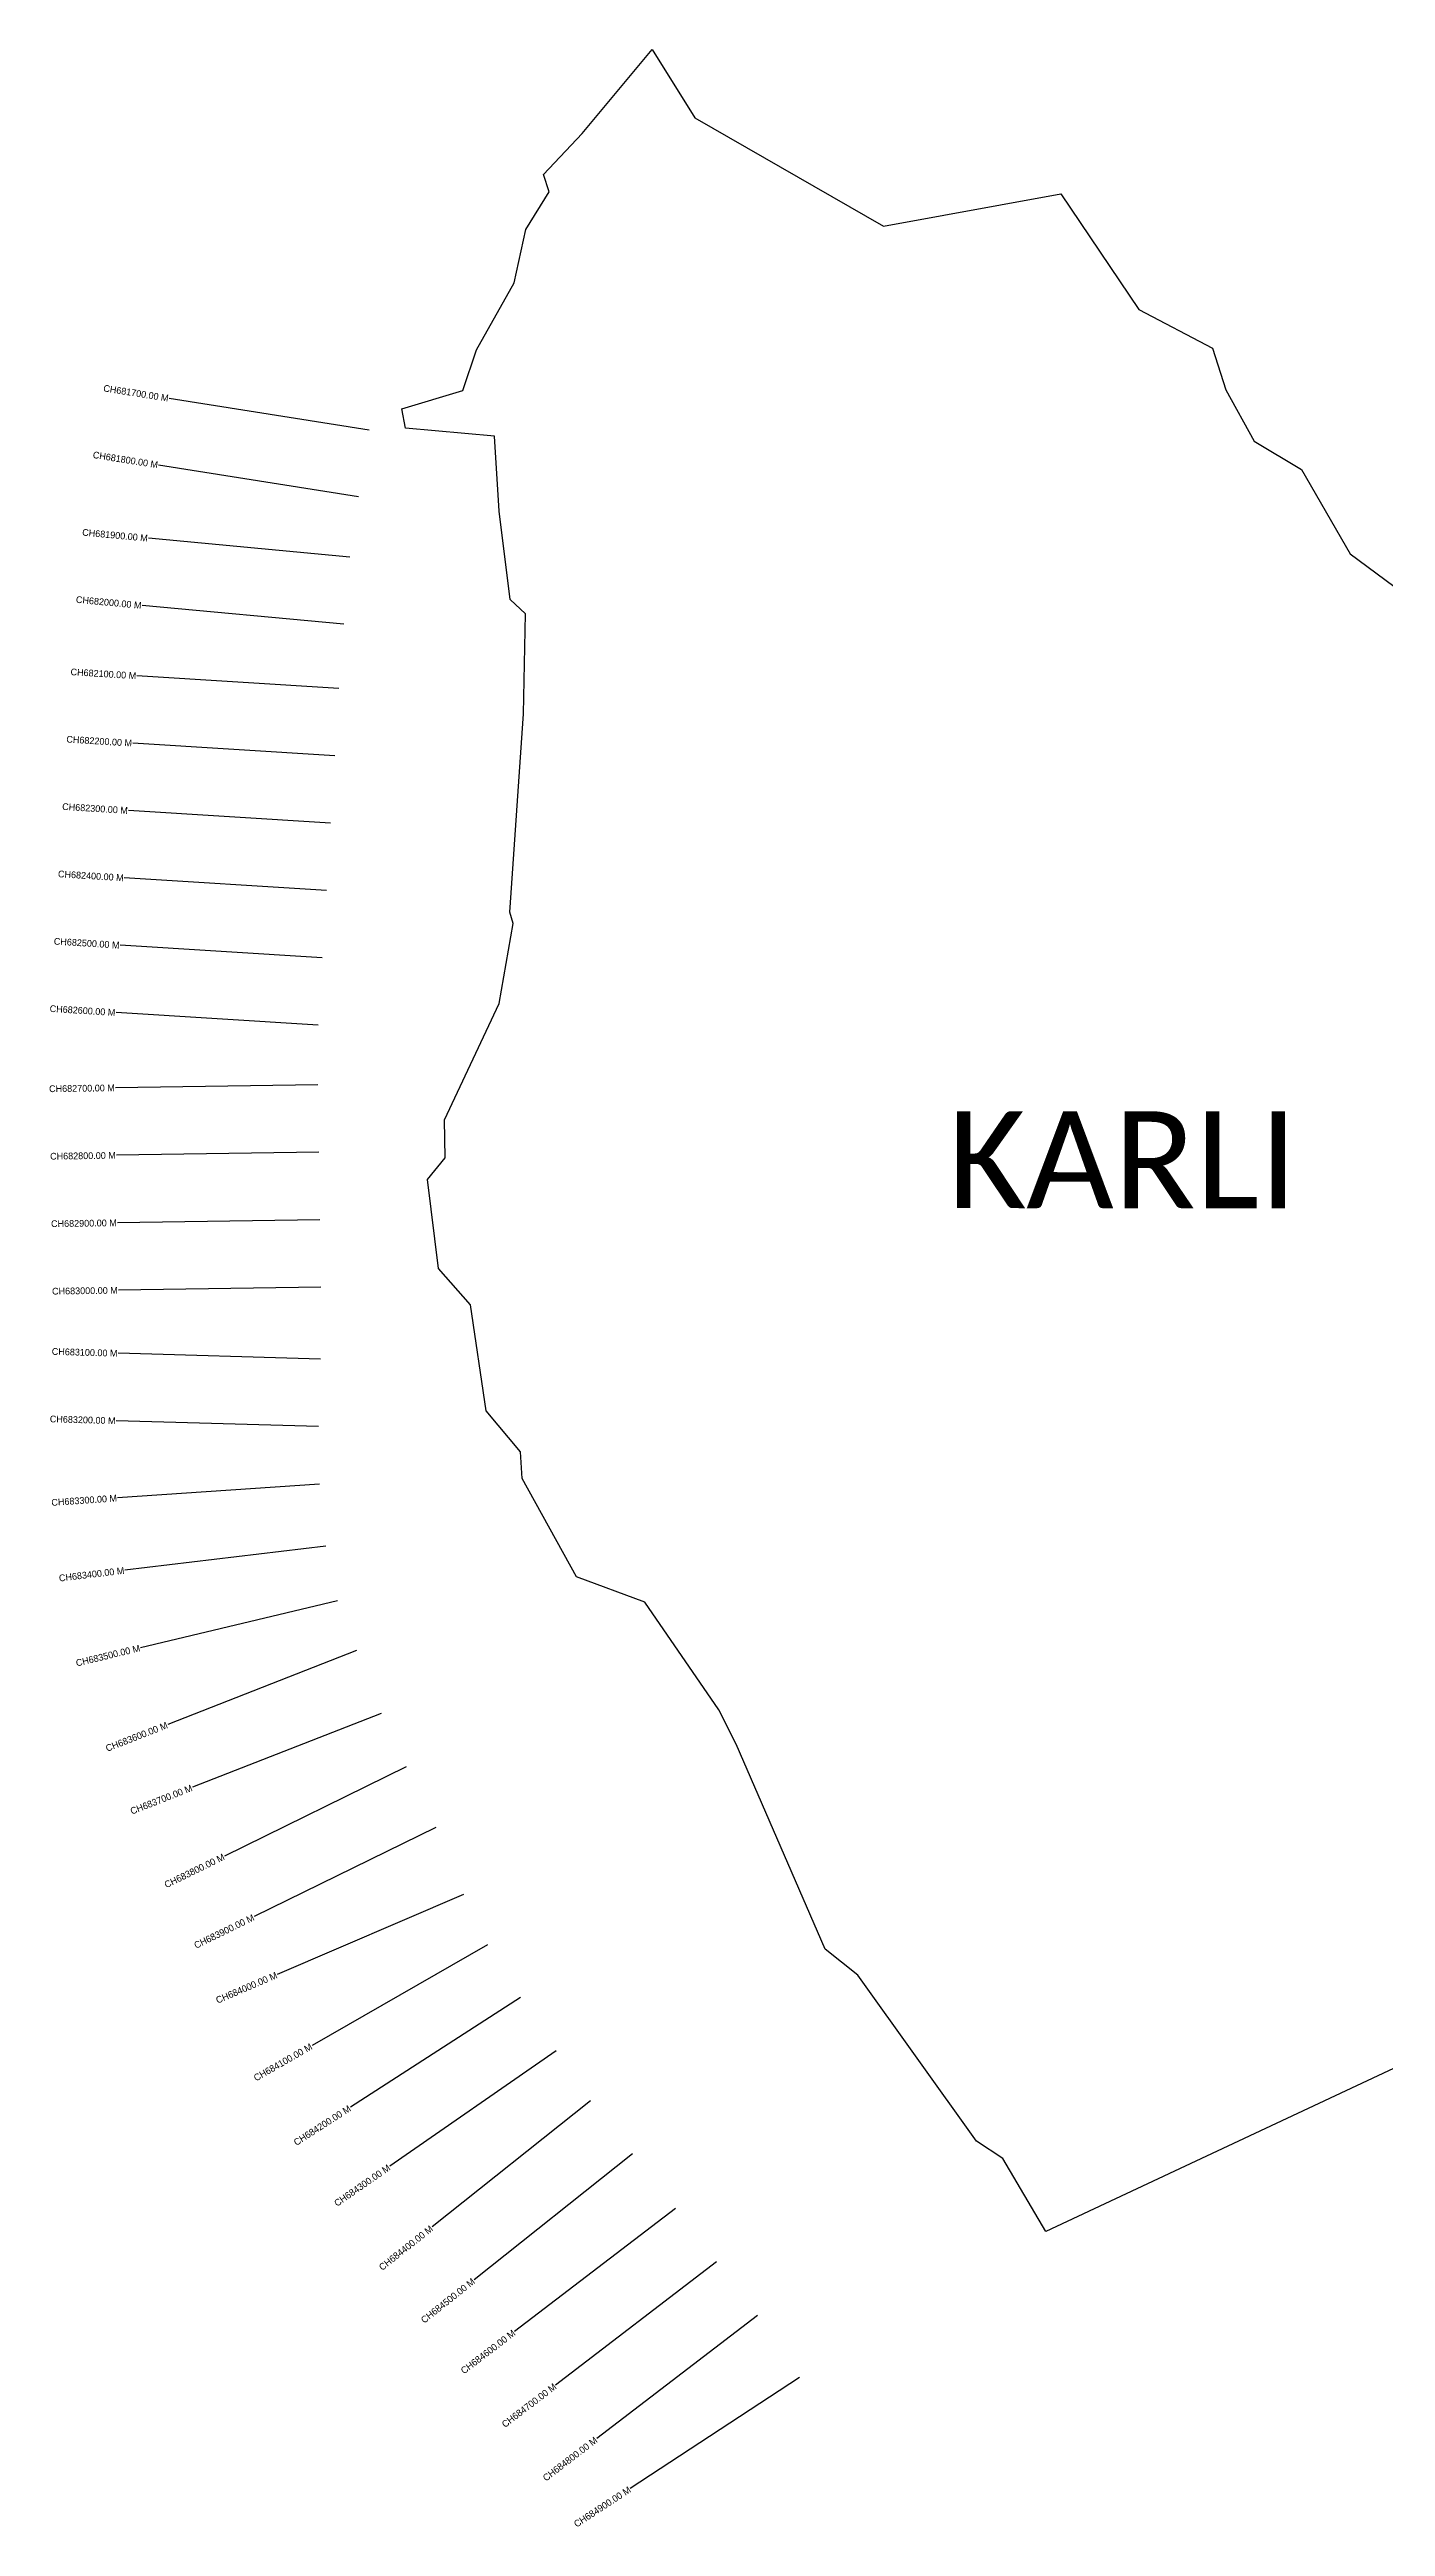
# Model space of a CAD drawing. Header units: metres. Extents: x 338083 to 342042, y 1766818 to 1770488.
# Drawn here: x 338083 to 340063, y 1766818 to 1770488 of the extents above; entities that cross this region are included whole.
import ezdxf
from ezdxf.enums import TextEntityAlignment as Align

# ---------------------------------------------------------------- set-up
doc = ezdxf.new("R2010")
doc.units = ezdxf.units.M
for name, color, linetype in [('CS', 134, 'Continuous'), ('CSMark', 6, 'Continuous'), ('VILLAGE NAME', 250, 'Continuous')]:
    doc.layers.add(name, color=color, linetype=linetype)

msp = doc.modelspace()

# ---------------------------------------------------------------- linework, layer by layer
at = {"color": 6}
for points in [[(340154.8, 1767533.8), (339559.3, 1767254.7), (339495.9, 1767363), (339456.5, 1767388.6), (339280.7, 1767634.3), (339232.5, 1767673), (339100.7, 1767977), (339074.9, 1768027.5), (338965.3, 1768187.1), (338863.9, 1768224.6), (338783.5, 1768370.3), (338780.7, 1768410), (338729.9, 1768470.6), (338707, 1768628), (338659.3, 1768681.9), (338643, 1768813.6), (338669.5, 1768845.6), (338668.3, 1768902.1), (338749.5, 1769074.5), (338769.8, 1769192.9), (338765.3, 1769209.5), (338785.4, 1769503.6), (338788.1, 1769651.7), (338765.8, 1769673), (338749.5, 1769803.7), (338742.6, 1769915), (338610.7, 1769927.1), (338605.2, 1769955.5), (338695.2, 1769982.5), (338715.7, 1770043.2), (338771.3, 1770142.5), (338788.6, 1770221.4), (338823.2, 1770277.1), (338815, 1770303), (338872.3, 1770363.8), (338975.9, 1770488), (339039, 1770386.6), (339319, 1770226.1)], [(339319, 1770226.1), (339581.5, 1770274.3)], [(339581.5, 1770274.3), (339697.2, 1770102.9), (339806.5, 1770045.5), (339825.9, 1769983.8), (339868.1, 1769907.5), (339938.2, 1769865.9), (340010.5, 1769740.6), (340088.2, 1769682.8)]]:
    msp.add_lwpolyline(points, dxfattribs=at)
at = {"layer": 'CS'}
for p, q in [((338556.5, 1769924.1), (338260.2, 1769971.1)), ((338540.9, 1769825.4), (338244.5, 1769872.3)), ((338528.2, 1769736), (338229.4, 1769763.7)), ((338518.9, 1769636.4), (338220.2, 1769664.1)), ((338511.8, 1769541.3), (338212.4, 1769559.8)), ((338505.6, 1769441.5), (338206.2, 1769460)), ((338499.4, 1769341.7), (338200, 1769360.2)), ((338493.2, 1769241.9), (338193.8, 1769260.4)), ((338487.1, 1769142.1), (338187.6, 1769160.6)), ((338480.9, 1769042.3), (338181.5, 1769060.8)), ((338480.7, 1768953.8), (338180.7, 1768949.4)), ((338482.2, 1768853.8), (338182.2, 1768849.4)), ((338483.6, 1768753.8), (338183.6, 1768749.4)), ((338485.1, 1768653.8), (338185.1, 1768649.4)), ((338484.6, 1768547.3), (338184.7, 1768556)), ((338481.7, 1768447.4), (338181.8, 1768456)), ((338483.2, 1768362.1), (338183.9, 1768341.6)), ((338492.5, 1768270.3), (338194.6, 1768234.4)), ((338509.6, 1768189.4), (338217.9, 1768119.7)), ((338537.7, 1768115.5), (338258.4, 1768006)), ((338574.2, 1768022.4), (338294.8, 1767912.9)), ((338611.6, 1767943.2), (338342.3, 1767811)), ((338655.6, 1767853.5), (338386.3, 1767721.3)), ((338696.2, 1767753.8), (338420.5, 1767635.5)), ((338732.2, 1767679.6), (338472, 1767530.2)), ((338781, 1767601.3), (338528.8, 1767438.8)), ((338833.6, 1767522.3), (338587.1, 1767351.3)), ((338884.8, 1767448), (338650, 1767261.3)), ((338947, 1767369.8), (338712.2, 1767183)), ((339010.4, 1767288.9), (338772.2, 1767106.5)), ((339071.2, 1767209.5), (338833, 1767027.1)), ((339132, 1767130.1), (338893.8, 1766947.7)), ((339194.4, 1767038.5), (338943.6, 1766873.8))]:
    msp.add_line(p, q, dxfattribs=at)

# ---------------------------------------------------------------- texts
at = {"layer": 'CSMark'}
for s, rotation, p in [('CH681700.00 M', 350.9989, (338259.2, 1769971.2)), ('CH681800.00 M', 350.9989, (338243.6, 1769872.5)), ('CH681900.00 M', 354.7032, (338228.5, 1769763.8)), ('CH682000.00 M', 354.7032, (338219.2, 1769664.2)), ('CH682100.00 M', 356.455, (338211.4, 1769559.9)), ('CH682200.00 M', 356.455, (338205.2, 1769460.1)), ('CH682300.00 M', 356.455, (338199, 1769360.3)), ('CH682400.00 M', 356.455, (338192.8, 1769260.5)), ('CH682500.00 M', 356.455, (338186.6, 1769160.7)), ('CH682600.00 M', 356.455, (338180.5, 1769060.9)), ('CH682700.00 M', 0.837, (338179.7, 1768949.4)), ('CH682800.00 M', 0.837, (338181.2, 1768849.4)), ('CH682900.00 M', 0.837, (338182.6, 1768749.4)), ('CH683000.00 M', 0.837, (338184.1, 1768649.4)), ('CH683100.00 M', 358.3514, (338183.7, 1768556)), ('CH683200.00 M', 358.3514, (338180.8, 1768456)), ('CH683300.00 M', 3.9194, (338182.9, 1768341.5)), ('CH683400.00 M', 6.8563, (338193.7, 1768234.3)), ('CH683500.00 M', 13.4487, (338216.9, 1768119.4)), ('CH683600.00 M', 21.4038, (338257.4, 1768005.6)), ('CH683700.00 M', 21.4038, (338293.9, 1767912.5)), ('CH683800.00 M', 26.1421, (338341.4, 1767810.6)), ('CH683900.00 M', 26.1421, (338385.4, 1767720.8)), ('CH684000.00 M', 23.2197, (338419.6, 1767635.1)), ('CH684100.00 M', 29.86, (338471.1, 1767529.7)), ('CH684200.00 M', 32.7989, (338528, 1767438.2)), ('CH684300.00 M', 34.7533, (338586.3, 1767350.7)), ('CH684400.00 M', 38.5, (338649.2, 1767260.6)), ('CH684500.00 M', 38.5, (338711.4, 1767182.4)), ('CH684600.00 M', 37.444, (338771.4, 1767105.9)), ('CH684700.00 M', 37.444, (338832.2, 1767026.5)), ('CH684800.00 M', 37.444, (338893, 1766947.1)), ('CH684900.00 M', 33.2912, (338942.8, 1766873.3))]:
    msp.add_text(s, height=10, rotation=rotation, dxfattribs=at).set_placement(p, align=Align.MIDDLE_RIGHT)
at = {"layer": 'VILLAGE NAME', "insert": (339414, 1768914.8), "char_height": 143.7, "attachment_point": 1, "rotation": 359.9793}
msp.add_mtext_dynamic_manual_height_columns('{\\fCalibri|b0|i0|c0|p34;KARLI}', width=1418, gutter_width=718.5, heights=[0], dxfattribs=at)

doc.saveas('drawing.dxf')
